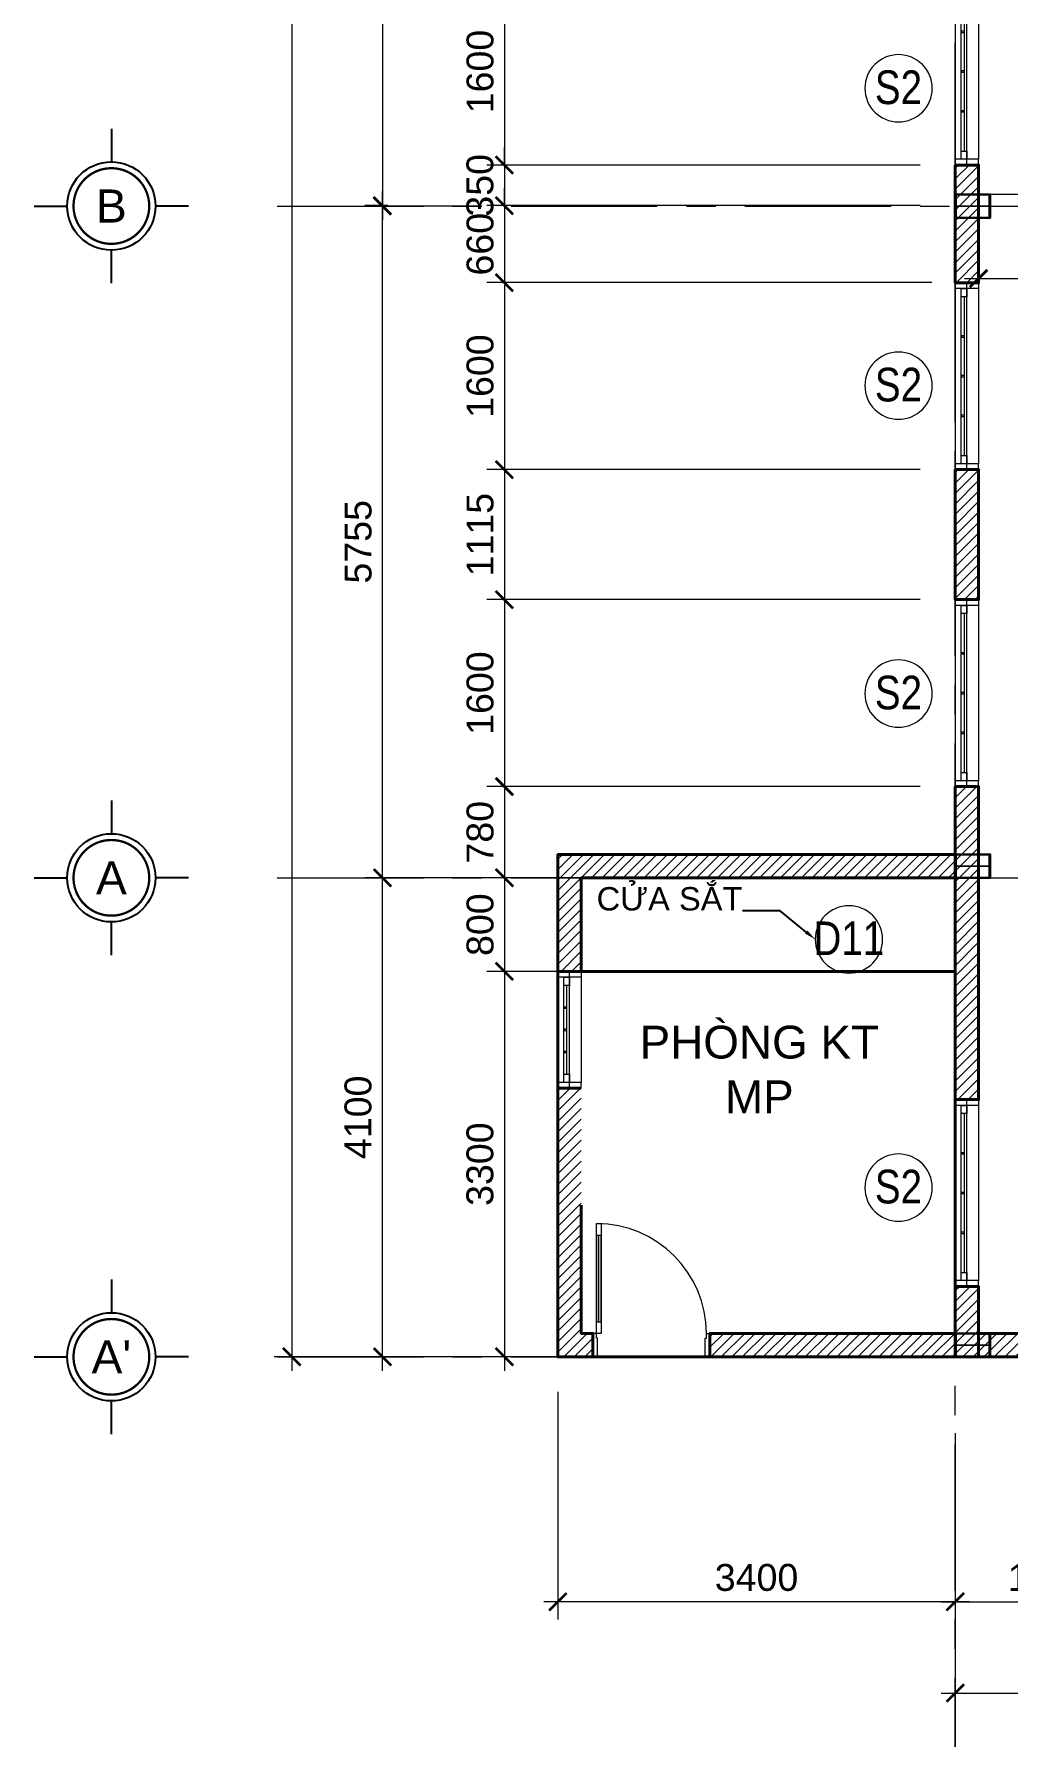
# Model space of a CAD drawing. Header units: millimetres. Extents: x 886808 to 1650903, y -1008069 to 230892.
# Drawn here: x 927110 to 935439, y -382753 to -368177 of the extents above; entities that cross this region are included whole.
import ezdxf
from ezdxf import colors
from ezdxf.entities.mleader import LeaderData, LeaderLine
from ezdxf.enums import TextEntityAlignment as Align
from ezdxf.math import Vec2, Vec3

# ---------------------------------------------------------------- set-up
doc = ezdxf.new("R2010")
doc.units = ezdxf.units.MM
for name, pattern in [('CENTER', [2, 1.25, -0.25, 0.25, -0.25]), ('CENTER2', [28.575, 19.05, -3.175, 3.175, -3.175]), ('CONTINOUS', [0])]:
    doc.linetypes.add(name, pattern=pattern)
doc.layers.get('0').update_dxf_attribs({"lineweight": 0})
for name, color, linetype, lineweight in [('01- NET TUONG- 242', 242, 'Continuous', 40), ('03- Net Cua- 153', 153, 'Continuous', 9), ('8l NET TO', 8, 'Continuous', 9), ('A-GLAZ-CURT', 52, 'Continuous', 5), ('A-Wall', 113, 'Continuous', 30), ('A_Dim', 8, 'Continuous', 5), ('DS_Dim', 8, 'Continuous', 0), ('HACTH', 8, 'Continuous', 0), ('net truc', 250, 'CENTER2', 5), ('net vl', 33, 'Continuous', 5), ('Text', 250, 'Continuous', 25), ('X-BT-MB-F1$0$SP-CỬA', 157, 'Continuous', 0)]:
    doc.layers.add(name, color=color, linetype=linetype, lineweight=lineweight)
doc.styles.add('ADP_HC_vni_HC', font='')
doc.styles.add('Arial', font='arial.ttf', dxfattribs={"height": 253.361452})
doc.styles.add('OBAYASHI', font='ARIALN.TTF')
doc.styles.add('Roof Fl type B$0$GHICHUTHUONG', font='arial.ttf', dxfattribs={"width": 0.8})
doc.styles.add('TIÊU ĐỀ', font='arial.ttf', dxfattribs={"height": 230})
doc.styles.add('TRUNG TIN', font='')
doc.styles.get('ADP_HC_vni_HC').set_extended_font_data('VNI-Helve-Condense')
doc.styles.get('TRUNG TIN').set_extended_font_data('VNI-Helve-Condense')
doc.dimstyles.new('1-100', dxfattribs={"dimtxt": 230, "dimasz": 150, "dimexe": 150, "dimexo": 300, "dimgap": 90, "dimtad": 1, "dimdec": 0, "dimrnd": 5, "dimzin": 0, "dimtxsty": 'TIÊU ĐỀ', "dimblk": 'ARCHTICK', "dimcen": 100, "dimdle": 120, "dimclrd": 256, "dimclre": 256, "dimclrt": 2, "dimadec": 0, "dimazin": 0, "dimtfac": 1, "dimtdec": 0, "dimtix": 1, "dimtmove": 1, "dimatfit": 3, "dimldrblk": 'OPEN30', "dimfxl": 900, "dimtolj": 1, "dimtzin": 0, "dimlwd": 13, "dimlwe": 13, "dimarcsym": 1})

# ---------------------------------------------------------------- blocks, each defined once
blk = doc.blocks.new('*U900')
for p, q in [((0, 7), (0, 4)), ((-7, 0), (-4, 0)), ((7, 0), (4, 0)), ((0, -7), (0, -4))]:
    blk.add_line(p, q)
blk.add_circle((0, 0), 4)
at = {"layer": 'net truc', "color": 4, "linetype": 'CONTINOUS', "ltscale": 0.08, "const_width": 0.208}
blk.add_lwpolyline([(3.43, -0.02, 0.414214), (0.02, 3.43, 2.414214), (3.43, -0.02, 0.24166)], format="xyb", dxfattribs=at)
at = {"color": 7, "style": 'Arial', "flags": 8}
blk.add_attdef('DETAIL#', text='', height=3, dxfattribs=at).set_placement((0, 0), align=Align.MIDDLE_CENTER)
blk = doc.blocks.new('TRUC KHU BEP')
at = {"layer": '8l NET TO', "color": 251, "linetype": 'CENTER', "ltscale": 1000, "true_color": 0x636466, "transparency": 33554636}
for p, q in [((70, -3999), (70, 41158)), ((-5729, 9850), (13215, 9850)), ((-5729, 4100), (13215, 4100)), ((-5729, 0), (13215, 0))]:
    blk.add_line(p, q, dxfattribs=at)
at = {"layer": 'Text', "transparency": 33554636, "xscale": 94.41941626506186, "yscale": 94.41941626506186, "zscale": 94.41941626506186}
for p, values in [((-7148, 9850), {'DETAIL#': 'B'}), ((-7148, 4100), {'DETAIL#': 'A'}), ((-7148, 0), {'DETAIL#': "A'"})]:
    blk.add_blockref('*U900', p, dxfattribs=at).add_auto_attribs(values)
blk = doc.blocks.new('_ArchTick')
at = {"color": 0, "linetype": 'ByBlock', "const_width": 0.15}
blk.add_lwpolyline([(-0.5, -0.5), (0.5, 0.5)], dxfattribs=at)
blk = doc.blocks.new('*D218')
at = {"layer": 'A_Dim', "lineweight": 13, "transparency": 16777216}
for p, q in [((934989, -380212), (934989, -382527)), ((939953, -381380), (939953, -382527)), ((934869, -382377), (940073, -382377))]:
    blk.add_line(p, q, dxfattribs=at)
at = {"layer": 'Defpoints', "color": 0, "transparency": 16777216}
for p in [(934989, -379912), (939953, -381080), (939953, -382377)]:
    blk.add_point(p, dxfattribs=at)
at = {"layer": 'A_Dim', "lineweight": 13, "transparency": 16777216, "xscale": 150, "yscale": 150, "zscale": 150, "rotation": 180}
blk.add_blockref('_ArchTick', (934989, -382377), dxfattribs=at)
at = {"layer": 'A_Dim', "lineweight": 13, "transparency": 16777216, "xscale": 150, "yscale": 150, "zscale": 150}
blk.add_blockref('_ArchTick', (939953, -382377), dxfattribs=at)
at = {"layer": 'A_Dim', "color": 2, "transparency": 16777216, "insert": (937471, -382170), "char_height": 230, "attachment_point": 5, "style": 'TIÊU ĐỀ'}
blk.add_mtext('\\A1;4965', dxfattribs=at)
blk = doc.blocks.new('_Open30')
at = {"color": 0, "linetype": 'ByBlock', "lineweight": -2}
for p, q in [((-1, 0.268), (0, 0)), ((0, 0), (-1, -0.268)), ((0, 0), (-1, 0))]:
    blk.add_line(p, q, dxfattribs=at)
blk = doc.blocks.new('*D223')
at = {"layer": 'A_Dim', "lineweight": 13, "transparency": 16777216}
for p, q in [((930089, -379619), (930089, -375279)), ((934689, -375399), (929939, -375399)), ((934594, -379499), (929939, -379499))]:
    blk.add_line(p, q, dxfattribs=at)
at = {"layer": 'Defpoints', "color": 0, "transparency": 16777216}
for p in [(930089, -375399), (934989, -375399), (934894, -379499)]:
    blk.add_point(p, dxfattribs=at)
at = {"layer": 'A_Dim', "lineweight": 13, "transparency": 16777216, "xscale": 150, "yscale": 150, "zscale": 150}
for p, rotation in [((930089, -375399), 90), ((930089, -379499), 270)]:
    blk.add_blockref('_ArchTick', p, dxfattribs=dict(at, rotation=rotation))
at = {"layer": 'A_Dim', "color": 2, "transparency": 16777216, "insert": (929881, -377449), "char_height": 230, "attachment_point": 5, "rotation": 90, "style": 'TIÊU ĐỀ'}
blk.add_mtext('\\A1;4100', dxfattribs=at)
blk = doc.blocks.new('*D211')
at = {"layer": 'A_Dim', "lineweight": 13, "transparency": 16777216}
for p, q in [((930089, -375519), (930089, -369526)), ((930136, -369646), (929939, -369646)), ((934689, -375399), (929939, -375399))]:
    blk.add_line(p, q, dxfattribs=at)
at = {"layer": 'Defpoints', "color": 0, "transparency": 16777216}
for p in [(930089, -369646), (930436, -369646), (934989, -375399)]:
    blk.add_point(p, dxfattribs=at)
at = {"layer": 'A_Dim', "lineweight": 13, "transparency": 16777216, "xscale": 150, "yscale": 150, "zscale": 150}
for p, rotation in [((930089, -369646), 90), ((930089, -375399), 270)]:
    blk.add_blockref('_ArchTick', p, dxfattribs=dict(at, rotation=rotation))
at = {"layer": 'A_Dim', "color": 2, "transparency": 16777216, "insert": (929882, -372523), "char_height": 230, "attachment_point": 5, "rotation": 90, "style": 'TIÊU ĐỀ'}
blk.add_mtext('\\A1;5755', dxfattribs=at)
blk = doc.blocks.new('*D215')
at = {"layer": 'A_Dim', "lineweight": 13, "transparency": 16777216}
for p, q in [((929313, -342279), (929313, -379619)), ((934594, -342399), (929163, -342399)), ((934594, -379499), (929163, -379499))]:
    blk.add_line(p, q, dxfattribs=at)
at = {"layer": 'Defpoints', "color": 0, "transparency": 16777216}
for p in [(934894, -342399), (929313, -379499), (934894, -379499)]:
    blk.add_point(p, dxfattribs=at)
at = {"layer": 'A_Dim', "lineweight": 13, "transparency": 16777216, "xscale": 150, "yscale": 150, "zscale": 150}
for p, rotation in [((929313, -342399), 90), ((929313, -379499), 270)]:
    blk.add_blockref('_ArchTick', p, dxfattribs=dict(at, rotation=rotation))
at = {"layer": 'A_Dim', "color": 2, "transparency": 16777216, "insert": (929105, -360949), "char_height": 230, "attachment_point": 5, "rotation": 90, "style": 'TIÊU ĐỀ'}
blk.add_mtext('\\A1;37100', dxfattribs=at)
blk = doc.blocks.new('*D225')
at = {"layer": 'A_Dim', "lineweight": 13, "transparency": 16777216}
for p, q in [((934989, -380212), (934989, -383270)), ((944919, -380278), (944919, -383270)), ((945039, -383120), (934869, -383120))]:
    blk.add_line(p, q, dxfattribs=at)
at = {"layer": 'Defpoints', "color": 0, "transparency": 16777216}
for p in [(934989, -379912), (944919, -379978), (934989, -383120)]:
    blk.add_point(p, dxfattribs=at)
at = {"layer": 'A_Dim', "lineweight": 13, "transparency": 16777216, "xscale": 150, "yscale": 150, "zscale": 150, "rotation": 180}
blk.add_blockref('_ArchTick', (934989, -383120), dxfattribs=at)
at = {"layer": 'A_Dim', "lineweight": 13, "transparency": 16777216, "xscale": 150, "yscale": 150, "zscale": 150}
blk.add_blockref('_ArchTick', (944919, -383120), dxfattribs=at)
at = {"layer": 'A_Dim', "color": 2, "transparency": 16777216, "insert": (939954, -382912), "char_height": 230, "attachment_point": 5, "style": 'TIÊU ĐỀ'}
blk.add_mtext('\\A1;9930', dxfattribs=at)
blk = doc.blocks.new('*D229')
at = {"layer": 'A_Dim', "lineweight": 13, "transparency": 16777216}
for p, q in [((930089, -363779), (930089, -369769)), ((933357, -363899), (929939, -363899)), ((930907, -369649), (929939, -369649))]:
    blk.add_line(p, q, dxfattribs=at)
at = {"layer": 'Defpoints', "color": 0, "transparency": 16777216}
for p in [(933657, -363899), (930089, -369649), (931207, -369649)]:
    blk.add_point(p, dxfattribs=at)
at = {"layer": 'A_Dim', "lineweight": 13, "transparency": 16777216, "xscale": 150, "yscale": 150, "zscale": 150}
for p, rotation in [((930089, -363899), 90), ((930089, -369649), 270)]:
    blk.add_blockref('_ArchTick', p, dxfattribs=dict(at, rotation=rotation))
at = {"layer": 'A_Dim', "color": 2, "transparency": 16777216, "insert": (929881, -366774), "char_height": 230, "attachment_point": 5, "rotation": 90, "style": 'TIÊU ĐỀ'}
blk.add_mtext('\\A1;5750', dxfattribs=at)
blk = doc.blocks.new('*U1457')
at = {"color": 7, "ltscale": 5}
for p, q in [((-2000, 100), (-2000, -100)), ((-400, 100), (-400, -100))]:
    blk.add_line(p, q, dxfattribs=at)
at = {"color": 0, "ltscale": 40}
for p, q in [((-2000, 0), (-400, 0)), ((-400, -100), (-2000, -100))]:
    blk.add_line(p, q, dxfattribs=at)
at = {"ltscale": 40}
for p, q in [((-450, 100), (-1950, 100)), ((-520, -25), (-1880, -25)), ((-1880, -50), (-520, -50))]:
    blk.add_line(p, q, dxfattribs=at)
at = {"color": 0, "lineweight": -2}
for points in [[(-2000, 100), (-1950, 100), (-1950, -100), (-2000, -100)], [(-400, 100), (-450, 100), (-450, -100), (-400, -100)]]:
    blk.add_lwpolyline(points, close=True, dxfattribs=at)
at = {"ltscale": 40}
for points in [[(-1950, -50), (-1880, -50), (-1880, 0), (-1950, 0)], [(-520, -50), (-450, -50), (-450, 0), (-520, 0)], [(-1545, -25), (-1535, -25), (-1535, -50), (-1545, -50)], [(-1205, -25), (-1195, -25), (-1195, -50), (-1205, -50)], [(-865, -25), (-855, -25), (-855, -50), (-865, -50)]]:
    blk.add_lwpolyline(points, close=True, dxfattribs=at)
blk = doc.blocks.new('*U1413')
at = {"layer": 'X-BT-MB-F1$0$SP-CỬA'}
blk.add_line((50, 100), (50, 840), dxfattribs=at)
for points in [[(30, 0), (30, 940), (70, 940), (70, 0)], [(30, 100), (70, 100), (70, 840), (30, 840)], [(0, -200), (40, -200), (40, -40), (30, -40), (30, 0), (0, 0)], [(1000, -200), (960, -200), (960, -40), (970, -40), (970, 0), (1000, 0)]]:
    blk.add_lwpolyline(points, close=True, dxfattribs=at)
at = {"layer": 'X-BT-MB-F1$0$SP-CỬA', "ltscale": 100}
blk.add_arc((30, 0), 940, 0, 90, dxfattribs=at)
blk = doc.blocks.new('*U1414')
at = {"color": 7, "ltscale": 5}
for p, q in [((-2000, 100), (-2000, -100)), ((-1000, 100), (-1000, -100))]:
    blk.add_line(p, q, dxfattribs=at)
at = {"color": 0, "ltscale": 40}
for p, q in [((-2000, 0), (-1000, 0)), ((-1000, -100), (-2000, -100))]:
    blk.add_line(p, q, dxfattribs=at)
at = {"ltscale": 40}
for p, q in [((-1050, 100), (-1950, 100)), ((-1120, -25), (-1880, -25)), ((-1880, -50), (-1120, -50))]:
    blk.add_line(p, q, dxfattribs=at)
at = {"color": 0, "lineweight": -2}
for points in [[(-2000, 100), (-1950, 100), (-1950, -100), (-2000, -100)], [(-1000, 100), (-1050, 100), (-1050, -100), (-1000, -100)]]:
    blk.add_lwpolyline(points, close=True, dxfattribs=at)
at = {"ltscale": 40}
for points in [[(-1950, -50), (-1880, -50), (-1880, 0), (-1950, 0)], [(-1120, -50), (-1050, -50), (-1050, 0), (-1120, 0)], [(-1695, -25), (-1685, -25), (-1685, -50), (-1695, -50)], [(-1505, -25), (-1495, -25), (-1495, -50), (-1505, -50)], [(-1315, -25), (-1305, -25), (-1305, -50), (-1315, -50)]]:
    blk.add_lwpolyline(points, close=True, dxfattribs=at)
blk = doc.blocks.new('TUONG BEP TG 1')
at = {"layer": 'HACTH', "transparency": 33554636}
h = blk.add_hatch(dxfattribs=at)
h.set_pattern_fill('ANSI31', color=256, scale=20)
h.set_pattern_definition([(45, (-934918.59, 379499.195), (-44.9012806, 44.9012806), [])])
h.paths.add_polyline_path([(3453, 37100), (6591, 37100), (6591, 36900), (3453, 36900)])
h.paths.add_polyline_path([(270, 37100), (1653, 37100), (1653, 36900), (270, 36900)])
h.paths.add_polyline_path([(8201, 37100), (10000, 37100), (10000, 36900), (8201, 36900)])
h.paths.add_polyline_path([(270, 29200), (70, 29200)], flags=17)
h.paths.add_polyline_path([(70, 19063), (270, 19063), (270, 17496), (70, 17496)])
h.paths.add_polyline_path([(70, 4881), (270, 4881), (270, 2202), (70, 2202)])
h.paths.add_polyline_path([(70, 7594), (270, 7594), (270, 6481), (70, 6481)])
h.paths.add_polyline_path([(70, 602), (270, 602), (270, 0), (70, 0)])
h.paths.add_polyline_path([(270, 0), (1685, 0), (1685, 200), (270, 200)])
h.paths.add_polyline_path([(3485, 200), (7535, 200), (7535, 0), (3485, 0)])
h.paths.add_polyline_path([(9145, 200), (10000, 200), (10000, 0), (9145, 0)])
h.paths.add_polyline_path([(70, 29200), (270, 29200), (270, 20663), (70, 20663)])
h.paths.add_polyline_path([(69, 14361), (270, 14361), (270, 15896), (69, 15896)])
h.paths.add_polyline_path([(70, 11801), (269, 11801), (269, 12761), (70, 12761)])
h.paths.add_polyline_path([(70, 10201), (270, 10201), (270, 9194), (70, 9194)])
h.paths.add_polyline_path([(70, 200), (70, 0), (-2029, 0), (-2029, 200)])
h.paths.add_polyline_path([(70, 37100), (271, 37100), (271, 34325), (70, 34325)])
h.paths.add_polyline_path([(70, 37100), (70, 36900), (-3029, 36900), (-3029, 37100)])
h.paths.add_polyline_path([(-3229, 37100), (-3029, 37100), (-3029, 36700), (-3229, 36700)])
h.paths.add_polyline_path([(-3229, 35700), (-3029, 35700), (-3029, 34050), (-3229, 34050)])
h.paths.add_polyline_path([(71, 34450), (71, 34250), (-3029, 34250), (-3029, 34450)])
h.paths.add_polyline_path([(-3229, 33050), (-3029, 33050), (-3029, 31994), (-3229, 31994)])
h.paths.add_polyline_path([(70, 32200), (70, 32000), (-3029, 32000), (-3029, 32200)])
h.paths.add_polyline_path([(-3329, 3299), (-3129, 3299), (-3129, 4099), (70, 4099), (70, 4299), (-3329, 4299)])
h.paths.add_polyline_path([(-3129, 2299), (-3329, 2299), (-3329, 0), (-3029, 0), (-3029, 200), (-3129, 200)])
at = {"layer": '01- NET TUONG- 242', "transparency": 33554636}
for p, q in [((70, 9194), (270, 9194)), ((70, 7594), (270, 7594)), ((70, 6481), (270, 6481)), ((70, 4881), (270, 4881)), ((70, 2202), (270, 2202)), ((70, 602), (270, 602))]:
    blk.add_line(p, q, dxfattribs=at)
for points in [[(70, 10201), (270, 10201), (270, 9194), (70, 9194)], [(70, 7594), (270, 7594), (270, 6481), (70, 6481)], [(70, 4881), (270, 4881), (270, 2202), (70, 2202)], [(70, 602), (270, 602), (270, 0), (70, 0)], [(70, 200), (70, 0), (-2029, 0), (-2029, 200)], [(270, 0), (1685, 0), (1685, 200), (270, 200)]]:
    blk.add_lwpolyline(points, close=True, dxfattribs=at)
for points in [[(-3329, 3299), (-3329, 4299), (70, 4299), (70, 4099), (-3129, 4099), (-3129, 3299)], [(-3129, 3299), (-3329, 3299)], [(-3329, 2299), (-3129, 2299)], [(-3129, 1299), (-3129, 200), (-3029, 200), (-3029, 0), (-3329, 0), (-3329, 1299)]]:
    blk.add_lwpolyline(points, dxfattribs=at)
at = {"layer": '03- Net Cua- 153', "linetype": 'Continuous', "transparency": 33554636, "xscale": -1, "rotation": 270}
for name, p in [('*U1457', (170, 12201)), ('*U1457', (170, 9594)), ('*U1457', (170, 6881)), ('*U1414', (-3229, 4299)), ('*U1457', (170, 2602))]:
    blk.add_blockref(name, p, dxfattribs=at)
at = {"layer": 'net vl', "ltscale": 300, "transparency": 33554636, "extrusion": (4.10546e-11, 1.99684e-08, -1), "xscale": -1, "rotation": 359.998975449615}
blk.add_blockref('*U1413', (3029, 200, 0), dxfattribs=at)
blk = doc.blocks.new('so thu tu bac thang')
at = {"ltscale": 300}
blk.add_circle((37.7, 0), 125, dxfattribs=at)
at = {"style": 'OBAYASHI'}
blk.add_attdef('SO_THU_TU_BAC_THANG', (-91.5, -138.5), '', height=300, dxfattribs=at)
blk = doc.blocks.new('BO TRI BEP')
at = {"layer": '03- Net Cua- 153', "transparency": 33554636}
blk.add_lwpolyline([(4272, 9950), (200, 9950), (200, 9850), (4272, 9850)], close=True, dxfattribs=at)
blk = doc.blocks.new('*D1041')
at = {"layer": 'A_Dim', "lineweight": 13, "transparency": 16777216}
for p, q in [((931590, -379799), (931590, -381746)), ((934989, -380152), (934989, -381746)), ((935109, -381596), (931470, -381596))]:
    blk.add_line(p, q, dxfattribs=at)
at = {"layer": 'Defpoints', "color": 0, "transparency": 16777216}
for p in [(931590, -379499, 0), (934989, -379852), (931590, -381596)]:
    blk.add_point(p, dxfattribs=at)
at = {"layer": 'A_Dim', "lineweight": 13, "transparency": 16777216, "xscale": 150, "yscale": 150, "zscale": 150, "rotation": 180}
blk.add_blockref('_ArchTick', (931590, -381596), dxfattribs=at)
at = {"layer": 'A_Dim', "lineweight": 13, "transparency": 16777216, "xscale": 150, "yscale": 150, "zscale": 150}
blk.add_blockref('_ArchTick', (934989, -381596), dxfattribs=at)
at = {"layer": 'A_Dim', "color": 2, "transparency": 16777216, "insert": (933289, -381389), "char_height": 230, "attachment_point": 5, "style": 'TIÊU ĐỀ'}
blk.add_mtext('\\A1;3400', dxfattribs=at)
blk = doc.blocks.new('*D1060')
at = {"layer": 'A_Dim', "lineweight": 13, "transparency": 16777216}
for p, q in [((931132, -367578), (931132, -369418)), ((934688, -367698), (930982, -367698)), ((934689, -369298), (930982, -369298))]:
    blk.add_line(p, q, dxfattribs=at)
at = {"layer": 'Defpoints', "color": 0, "transparency": 16777216}
for p in [(934988, -367698), (931132, -369298), (934989, -369298)]:
    blk.add_point(p, dxfattribs=at)
at = {"layer": 'A_Dim', "lineweight": 13, "transparency": 16777216, "xscale": 150, "yscale": 150, "zscale": 150}
for p, rotation in [((931132, -367698), 90), ((931132, -369298), 270)]:
    blk.add_blockref('_ArchTick', p, dxfattribs=dict(at, rotation=rotation))
at = {"layer": 'A_Dim', "color": 2, "transparency": 16777216, "insert": (930925, -368498), "char_height": 230, "attachment_point": 5, "rotation": 90, "style": 'TIÊU ĐỀ'}
blk.add_mtext('\\A1;1600', dxfattribs=at)
blk = doc.blocks.new('*D1061')
at = {"layer": 'A_Dim', "lineweight": 13, "transparency": 16777216}
for p, q in [((931132, -369298), (931132, -369148)), ((934689, -369298), (930982, -369298)), ((931132, -369298), (931132, -369646)), ((934689, -369646), (930982, -369646)), ((931132, -369646), (931132, -369796))]:
    blk.add_line(p, q, dxfattribs=at)
at = {"layer": 'Defpoints', "color": 0, "transparency": 16777216}
for p in [(934989, -369298), (931132, -369646), (934989, -369646)]:
    blk.add_point(p, dxfattribs=at)
at = {"layer": 'A_Dim', "lineweight": 13, "transparency": 16777216, "xscale": 150, "yscale": 150, "zscale": 150}
for p, rotation in [((931132, -369298), 270), ((931132, -369646), 90)]:
    blk.add_blockref('_ArchTick', p, dxfattribs=dict(at, rotation=rotation))
at = {"layer": 'A_Dim', "color": 2, "transparency": 16777216, "insert": (930924, -369472), "char_height": 230, "attachment_point": 5, "rotation": 90, "style": 'TIÊU ĐỀ'}
blk.add_mtext('\\A1;350', dxfattribs=at)
blk = doc.blocks.new('*D1062')
at = {"layer": 'A_Dim', "lineweight": 13, "transparency": 16777216}
for p, q in [((931132, -369646), (931132, -369496)), ((934689, -369646), (930982, -369646)), ((931132, -369646), (931132, -370305)), ((934788, -370305), (930982, -370305)), ((931132, -370305), (931132, -370455))]:
    blk.add_line(p, q, dxfattribs=at)
at = {"layer": 'Defpoints', "color": 0, "transparency": 16777216}
for p in [(934989, -369646), (931132, -370305), (935088, -370305)]:
    blk.add_point(p, dxfattribs=at)
at = {"layer": 'A_Dim', "lineweight": 13, "transparency": 16777216, "xscale": 150, "yscale": 150, "zscale": 150}
for p, rotation in [((931132, -369646), 270), ((931132, -370305), 90)]:
    blk.add_blockref('_ArchTick', p, dxfattribs=dict(at, rotation=rotation))
at = {"layer": 'A_Dim', "color": 2, "transparency": 16777216, "insert": (930925, -369976), "char_height": 230, "attachment_point": 5, "rotation": 90, "style": 'TIÊU ĐỀ'}
blk.add_mtext('\\A1;660', dxfattribs=at)
blk = doc.blocks.new('*D1063')
at = {"layer": 'A_Dim', "lineweight": 13, "transparency": 16777216}
for p, q in [((931132, -370185), (931132, -372025)), ((934788, -370305), (930982, -370305)), ((934689, -371905), (930982, -371905))]:
    blk.add_line(p, q, dxfattribs=at)
at = {"layer": 'Defpoints', "color": 0, "transparency": 16777216}
for p in [(935088, -370305), (931132, -371905), (934989, -371905)]:
    blk.add_point(p, dxfattribs=at)
at = {"layer": 'A_Dim', "lineweight": 13, "transparency": 16777216, "xscale": 150, "yscale": 150, "zscale": 150}
for p, rotation in [((931132, -370305), 90), ((931132, -371905), 270)]:
    blk.add_blockref('_ArchTick', p, dxfattribs=dict(at, rotation=rotation))
at = {"layer": 'A_Dim', "color": 2, "transparency": 16777216, "insert": (930925, -371105), "char_height": 230, "attachment_point": 5, "rotation": 90, "style": 'TIÊU ĐỀ'}
blk.add_mtext('\\A1;1600', dxfattribs=at)
blk = doc.blocks.new('*D1064')
at = {"layer": 'A_Dim', "lineweight": 13, "transparency": 16777216}
for p, q in [((931132, -371785), (931132, -373138)), ((934689, -371905), (930982, -371905)), ((934688, -373018), (930982, -373018))]:
    blk.add_line(p, q, dxfattribs=at)
at = {"layer": 'Defpoints', "color": 0, "transparency": 16777216}
for p in [(934989, -371905), (931132, -373018), (934988, -373018)]:
    blk.add_point(p, dxfattribs=at)
at = {"layer": 'A_Dim', "lineweight": 13, "transparency": 16777216, "xscale": 150, "yscale": 150, "zscale": 150}
for p, rotation in [((931132, -371905), 90), ((931132, -373018), 270)]:
    blk.add_blockref('_ArchTick', p, dxfattribs=dict(at, rotation=rotation))
at = {"layer": 'A_Dim', "color": 2, "transparency": 16777216, "insert": (930925, -372462), "char_height": 230, "attachment_point": 5, "rotation": 90, "style": 'TIÊU ĐỀ'}
blk.add_mtext('\\A1;1115', dxfattribs=at)
blk = doc.blocks.new('*D1065')
at = {"layer": 'A_Dim', "lineweight": 13, "transparency": 16777216}
for p, q in [((931132, -372898), (931132, -374738)), ((934688, -373018), (930982, -373018)), ((934689, -374618), (930982, -374618))]:
    blk.add_line(p, q, dxfattribs=at)
at = {"layer": 'Defpoints', "color": 0, "transparency": 16777216}
for p in [(934988, -373018), (931132, -374618), (934989, -374618)]:
    blk.add_point(p, dxfattribs=at)
at = {"layer": 'A_Dim', "lineweight": 13, "transparency": 16777216, "xscale": 150, "yscale": 150, "zscale": 150}
for p, rotation in [((931132, -373018), 90), ((931132, -374618), 270)]:
    blk.add_blockref('_ArchTick', p, dxfattribs=dict(at, rotation=rotation))
at = {"layer": 'A_Dim', "color": 2, "transparency": 16777216, "insert": (930925, -373818), "char_height": 230, "attachment_point": 5, "rotation": 90, "style": 'TIÊU ĐỀ'}
blk.add_mtext('\\A1;1600', dxfattribs=at)
blk = doc.blocks.new('*D1066')
at = {"layer": 'A_Dim', "lineweight": 13, "transparency": 16777216}
for p, q in [((931132, -374498), (931132, -375519)), ((934689, -374618), (930982, -374618)), ((934588, -375399), (930982, -375399))]:
    blk.add_line(p, q, dxfattribs=at)
at = {"layer": 'Defpoints', "color": 0, "transparency": 16777216}
for p in [(934989, -374618), (931132, -375399), (934888, -375399)]:
    blk.add_point(p, dxfattribs=at)
at = {"layer": 'A_Dim', "lineweight": 13, "transparency": 16777216, "xscale": 150, "yscale": 150, "zscale": 150}
for p, rotation in [((931132, -374618), 90), ((931132, -375399), 270)]:
    blk.add_blockref('_ArchTick', p, dxfattribs=dict(at, rotation=rotation))
at = {"layer": 'A_Dim', "color": 2, "transparency": 16777216, "insert": (930925, -375009), "char_height": 230, "attachment_point": 5, "rotation": 90, "style": 'TIÊU ĐỀ'}
blk.add_mtext('\\A1;780', dxfattribs=at)
blk = doc.blocks.new('*D1067')
at = {"layer": 'A_Dim', "lineweight": 13, "transparency": 16777216}
for p, q in [((931132, -375279), (931132, -376320)), ((934588, -375399), (930982, -375399)), ((934392, -376200), (930982, -376200))]:
    blk.add_line(p, q, dxfattribs=at)
at = {"layer": 'Defpoints', "color": 0, "transparency": 16777216}
for p in [(934888, -375399), (931132, -376200), (934692, -376200)]:
    blk.add_point(p, dxfattribs=at)
at = {"layer": 'A_Dim', "lineweight": 13, "transparency": 16777216, "xscale": 150, "yscale": 150, "zscale": 150}
for p, rotation in [((931132, -375399), 90), ((931132, -376200), 270)]:
    blk.add_blockref('_ArchTick', p, dxfattribs=dict(at, rotation=rotation))
at = {"layer": 'A_Dim', "color": 2, "transparency": 16777216, "insert": (930925, -375800), "char_height": 230, "attachment_point": 5, "rotation": 90, "style": 'TIÊU ĐỀ'}
blk.add_mtext('\\A1;800', dxfattribs=at)
blk = doc.blocks.new('*D1068')
at = {"layer": 'A_Dim', "lineweight": 13, "transparency": 16777216}
for p, q in [((931132, -376080), (931132, -379619)), ((934392, -376200), (930982, -376200)), ((932364, -379499), (930982, -379499))]:
    blk.add_line(p, q, dxfattribs=at)
at = {"layer": 'Defpoints', "color": 0, "transparency": 16777216}
for p in [(934692, -376200), (931132, -379499), (932664, -379499)]:
    blk.add_point(p, dxfattribs=at)
at = {"layer": 'A_Dim', "lineweight": 13, "transparency": 16777216, "xscale": 150, "yscale": 150, "zscale": 150}
for p, rotation in [((931132, -376200), 90), ((931132, -379499), 270)]:
    blk.add_blockref('_ArchTick', p, dxfattribs=dict(at, rotation=rotation))
at = {"layer": 'A_Dim', "color": 2, "transparency": 16777216, "insert": (930924, -377850), "char_height": 230, "attachment_point": 5, "rotation": 90, "style": 'TIÊU ĐỀ'}
blk.add_mtext('\\A1;3300', dxfattribs=at)
blk = doc.blocks.new('*D1132')
at = {"layer": 'A_Dim', "lineweight": 13, "transparency": 16777216}
for p, q in [((939261, -369899), (939261, -370420)), ((935188, -370102), (935188, -370420)), ((935068, -370270), (939381, -370270))]:
    blk.add_line(p, q, dxfattribs=at)
at = {"layer": 'Defpoints', "color": 0, "transparency": 16777216}
for p in [(939261, -369599), (935188, -369802), (939261, -370270)]:
    blk.add_point(p, dxfattribs=at)
at = {"layer": 'A_Dim', "lineweight": 13, "transparency": 16777216, "xscale": 150, "yscale": 150, "zscale": 150, "rotation": 180}
blk.add_blockref('_ArchTick', (935188, -370270), dxfattribs=at)
at = {"layer": 'A_Dim', "lineweight": 13, "transparency": 16777216, "xscale": 150, "yscale": 150, "zscale": 150}
blk.add_blockref('_ArchTick', (939261, -370270), dxfattribs=at)
at = {"layer": 'A_Dim', "color": 2, "transparency": 16777216, "insert": (937224, -370063), "char_height": 230, "attachment_point": 5, "style": 'TIÊU ĐỀ'}
blk.add_mtext('\\A1;4070', dxfattribs=at)
blk = doc.blocks.new('*D1150')
at = {"layer": 'A_Dim', "lineweight": 13, "transparency": 16777216}
for p, q in [((936604, -379599), (936604, -381746)), ((934989, -381042), (934989, -381746)), ((934869, -381596), (936724, -381596))]:
    blk.add_line(p, q, dxfattribs=at)
at = {"layer": 'Defpoints', "color": 0, "transparency": 16777216}
for p in [(936604, -379299), (934989, -380742), (936604, -381596)]:
    blk.add_point(p, dxfattribs=at)
at = {"layer": 'A_Dim', "lineweight": 13, "transparency": 16777216, "xscale": 150, "yscale": 150, "zscale": 150, "rotation": 180}
blk.add_blockref('_ArchTick', (934989, -381596), dxfattribs=at)
at = {"layer": 'A_Dim', "lineweight": 13, "transparency": 16777216, "xscale": 150, "yscale": 150, "zscale": 150}
blk.add_blockref('_ArchTick', (936604, -381596), dxfattribs=at)
at = {"layer": 'A_Dim', "color": 2, "transparency": 16777216, "insert": (935796, -381389), "char_height": 230, "attachment_point": 5, "style": 'TIÊU ĐỀ'}
blk.add_mtext('\\A1;1615', dxfattribs=at)
blk = doc.blocks.new('cc')
at = {"layer": 'A-GLAZ-CURT', "transparency": 33554636}
blk.add_lwpolyline([(222569, 39756), (222287, 39756), (222287, 39659), (222278, 39659), (222278, 39859), (222287, 39859), (222287, 39762), (222569, 39762), (222569, 39859), (222578, 39859), (222578, 39659), (222569, 39659)], close=True, dxfattribs=at)
at = {"layer": 'A-Wall', "transparency": 33554636}
blk.add_lwpolyline([(222278, 39659), (222578, 39659), (222578, 39859), (222278, 39859)], close=True, dxfattribs=at)

msp = doc.modelspace()

# ---------------------------------------------------------------- block references
at = {"transparency": 33554636}
for name in ['TRUC KHU BEP', 'TUONG BEP TG 1']:
    msp.add_blockref(name, (934918.6, -379499.2), dxfattribs=at)
ref = msp.add_blockref('so thu tu bac thang', (934590.3, -368641.6), dxfattribs=dict(at, xscale=-2.304000000003725, yscale=2.304000000003725, zscale=2.304, rotation=359.9999999985525))
ref.add_attrib('SO_THU_TU_BAC_THANG', 'S2', dxfattribs={"height": 288, "style": 'TRUNG TIN'}).set_placement((934502.6, -368776.5), align=Align.CENTER)
ref = msp.add_blockref('so thu tu bac thang', (934590.3, -371186.7), dxfattribs=dict(at, xscale=-2.304000000003725, yscale=2.304000000003725, zscale=2.304, rotation=359.9999999985525))
ref.add_attrib('SO_THU_TU_BAC_THANG', 'S2', dxfattribs={"height": 288, "style": 'TRUNG TIN'}).set_placement((934502.6, -371321.6), align=Align.CENTER)
ref = msp.add_blockref('so thu tu bac thang', (934590.3, -373822), dxfattribs=dict(at, xscale=-2.304000000003725, yscale=2.304000000003725, zscale=2.304, rotation=359.9999999985525))
ref.add_attrib('SO_THU_TU_BAC_THANG', 'S2', dxfattribs={"height": 288, "style": 'TRUNG TIN'}).set_placement((934502.6, -373957), align=Align.CENTER)
ref = msp.add_blockref('so thu tu bac thang', (934166.2, -375926, 0), dxfattribs=dict(at, xscale=-2.304000000003725, yscale=2.304000000003725, zscale=2.304, rotation=359.9999999985525))
ref.add_attrib('SO_THU_TU_BAC_THANG', 'D11', dxfattribs={"height": 288, "style": 'TRUNG TIN'}).set_placement((934078.4, -376061, 0), align=Align.CENTER)
ref = msp.add_blockref('so thu tu bac thang', (934590.3, -378050.9), dxfattribs=dict(at, xscale=-2.304000000003725, yscale=2.304000000003725, zscale=2.304, rotation=359.9999999985525))
ref.add_attrib('SO_THU_TU_BAC_THANG', 'S2', dxfattribs={"height": 288, "style": 'TRUNG TIN'}).set_placement((934502.6, -378185.9), align=Align.CENTER)
at = {"layer": 'DS_Dim', "transparency": 33554636}
for p in [(712710.3, -409408.2), (712710.3, -415058.2), (712710.3, -419158.2)]:
    msp.add_blockref('cc', p, dxfattribs=at)
at = {"layer": 'HACTH', "color": 252, "lineweight": -2, "true_color": 0x939598, "transparency": 33554636}
msp.add_blockref('BO TRI BEP', (934988.6, -379499.2), dxfattribs=at)

# ---------------------------------------------------------------- dimensions: what is measured, and where the dimension line sits
at = {"layer": 'A_Dim', "transparency": 33554636}
for base, p1, p2, picture, middle in [((929312.6, -379499.2), (934893.6, -342399.2), (934893.6, -379499.2), '*D215', (929105.1, -360949.2)), ((930088.6, -369649.2), (933656.6, -363899.2), (931207, -369649.2), '*D229', (929881.2, -366774.2)), ((930088.6, -369645.8), (934988.6, -375399.2), (930435.5, -369645.8), '*D211', (929881.6, -372522.5)), ((930088.6, -375399.2), (934893.6, -379499.2), (934988.6, -375399.2), '*D223', (929881.2, -377449.2))]:
    dim = msp.add_linear_dim(base=base, p1=p1, p2=p2, angle=90, dimstyle='1-100', override={"dimscale": 1}, dxfattribs=at)
    dim.commit()
    dim.dimension.update_dxf_attribs({"geometry": picture, "text_midpoint": middle})
at = {"layer": 'A_Dim'}
for base, p1, p2, picture, middle in [((931132, -369298.3), (934988.2, -367698.3), (934988.6, -369298.3), '*D1060', (930924.6, -368498.3)), ((931132, -369646.2), (934988.6, -369298.3), (934988.6, -369646.2), '*D1061', (930924.5, -369472.2)), ((931132, -370305.4), (934988.6, -369646.2), (935088.2, -370305.4), '*D1062', (930924.6, -369975.8)), ((931132, -371905.4), (935088.2, -370305.4), (934988.6, -371905.4), '*D1063', (930924.6, -371105.4)), ((931132, -373017.9450507), (934988.5875285, -371905.4450507), (934988.1519112, -373017.9450507), '*D1064', (930924.5682128, -372461.6950507)), ((931132, -374617.9), (934988.2, -373017.9), (934988.6, -374617.9), '*D1065', (930924.6, -373817.9)), ((931132, -375399.2), (934988.6, -374617.9), (934887.5, -375399.2), '*D1066', (930924.6, -375008.6)), ((931132, -376199.9), (934887.5, -375399.2), (934692, -376199.9), '*D1067', (930924.6, -375799.5))]:
    dim = msp.add_linear_dim(base=base, p1=p1, p2=p2, angle=90, dimstyle='1-100', dxfattribs=at)
    dim.commit()
    dim.dimension.update_dxf_attribs({"geometry": picture, "text_midpoint": middle})
for base, p1, p2, picture, middle in [((939260.6, -370270), (935188.2, -369801.9), (939260.6, -369599.2), '*D1132', (937224.4, -370062.6)), ((936603.6, -381596.2), (934988.6, -380742.5), (936603.6, -379299.2), '*D1150', (935796.1, -381388.8))]:
    dim = msp.add_linear_dim(base=base, p1=p1, p2=p2, dimstyle='1-100', dxfattribs=at)
    dim.commit()
    dim.dimension.update_dxf_attribs({"geometry": picture, "text_midpoint": middle})
at = {"layer": 'A_Dim', "transparency": 33554636}
dim = msp.add_linear_dim(base=(931589.6, -381596.2), p1=(934988.6, -379852.1), p2=(931589.6, -379499.2, 0), dimstyle='1-100', dxfattribs=at)
dim.commit()
dim.dimension.update_dxf_attribs({"geometry": '*D1041', "text_midpoint": (933289.1, -381388.7)})
for base, p1, p2, picture, middle in [((939953.3, -382377.4), (934988.6, -379912.1), (939953.3, -381080.1), '*D218', (937471, -382169.9)), ((934988.6, -383119.7), (944918.6, -379978.3), (934988.6, -379912.1), '*D225', (939953.6, -382912.2))]:
    dim = msp.add_linear_dim(base=base, p1=p1, p2=p2, dimstyle='1-100', override={"dimscale": 1}, dxfattribs=at)
    dim.commit()
    dim.dimension.update_dxf_attribs({"geometry": picture, "text_midpoint": middle})

# ---------------------------------------------------------------- leaders
at = {"layer": 'Defpoints', "transparency": 33554636}
ml = msp.add_multileader_mtext('Standard', dxfattribs=at)
ml.set_content('{\\fArial|b0|i0|c0|p34;\\C256;CỬA SẮT}', color=30, style='ADP_HC_vni_HC')
ml.set_leader_properties()
ml.build(insert=Vec2(0, 0))
ml.multileader.update_dxf_attribs({"text_left_attachment_type": 7, "text_right_attachment_type": 7, "text_top_attachment_type": 10, "text_bottom_attachment_type": 10, "dogleg_length": 0.36, "arrow_head_size": 100})
ctx = ml.context
ctx.base_point, ctx.char_height, ctx.arrow_head_size, ctx.landing_gap_size, ctx.plane_origin = Vec3(931940.2, -375682.1), 200, 100, 0, Vec3(930005.3, -375978.2)
ctx.left_attachment, ctx.right_attachment, ctx.text_align_type = 7, 7, 2
notes = []
notes.append((ctx, [(1, (1, 1, 0), (933489.7, -375682.1), (-1, 0), 321.2, [(0, [(933791.3, -375926)], 0, [])])]))
ctx.mtext.insert, ctx.mtext.alignment, ctx.mtext.flow_direction = Vec3(933168.5, -375478.7), 3, 5
for ctx, leaders in notes:
    for number, flags, end, landing, length, lines in leaders:
        leader = LeaderData()
        leader.index, (leader.has_last_leader_line, leader.has_dogleg_vector, leader.attachment_direction) = number, flags
        leader.last_leader_point, leader.dogleg_vector, leader.dogleg_length = Vec3(end), Vec3(landing), length
        for number, points, colour, breaks in lines:
            line = LeaderLine()
            line.index, line.vertices, line.color, line.breaks = number, Vec3.list(points), colors.encode_raw_color(colour), breaks
            leader.lines.append(line)
        ctx.leaders.append(leader)

# ---------------------------------------------------------------- next in the draw order: texts
at = {"layer": 'net vl', "ltscale": 300, "transparency": 33554636, "insert": (933312.6, -377039.5), "char_height": 280.709, "width": 2053.522, "attachment_point": 5, "style": 'Roof Fl type B$0$GHICHUTHUONG', "bg_fill": 2}
msp.add_mtext('{\\W1;PHÒNG KT MP}', dxfattribs=at)

# ---------------------------------------------------------------- next in the draw order: linework, layer by layer
at = {"layer": '01- NET TUONG- 242', "transparency": 33554636}
msp.add_lwpolyline([(931589.6, -379499.2), (934988.2, -379499.2), (934988.2, -376199.8), (931589.6, -376199.8)], close=True, dxfattribs=at)

# ---------------------------------------------------------------- next in the draw order: dimensions: what is measured, and where the dimension line sits
at = {"layer": 'A_Dim'}
dim = msp.add_linear_dim(base=(931132, -379499.2), p1=(934692, -376199.9), p2=(932664, -379499.2), angle=90, dimstyle='1-100', dxfattribs=at)
dim.commit()
dim.dimension.update_dxf_attribs({"geometry": '*D1068', "text_midpoint": (930924.5, -377849.5)})

doc.saveas('drawing.dxf')
